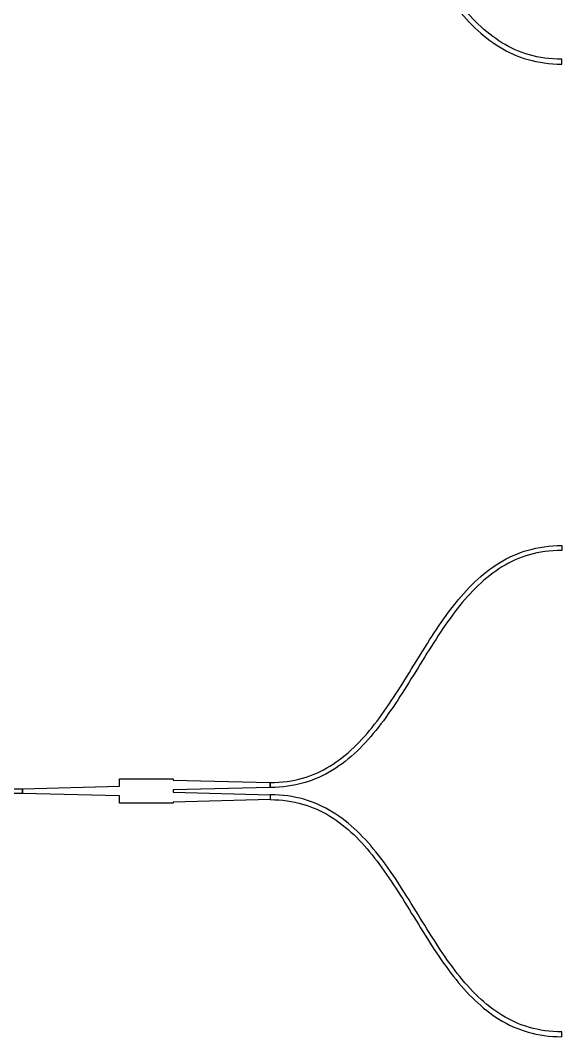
# Model space of a CAD drawing. Extents: x -40 to 1106, y -200 to 213.
# Drawn here: x 246.3 to 302, y -100.2 to 4.3 of the extents above; entities that cross this region are included whole.
import ezdxf

# ---------------------------------------------------------------- set-up
doc = ezdxf.new("R2010")
doc.units = 0
doc.layers.add('L1D0', color=1, linetype='CONTINUOUS')

# ---------------------------------------------------------------- blocks, each defined once
blk = doc.blocks.new('bend_s_gdsfactorypcomponentspbendspbend_s_S30_24p375_N9_f3de945d')
at = {"layer": 'L1D0'}
blk.add_lwpolyline([(0, -0.25), (0, 0.25), (0.446, 0.257), (0.883, 0.28), (1.311, 0.316), (1.73, 0.366), (2.14, 0.43), (2.542, 0.508), (2.935, 0.598), (3.321, 0.701), (3.699, 0.817), (4.07, 0.945), (4.433, 1.084), (4.789, 1.235), (5.138, 1.398), (5.481, 1.571), (5.818, 1.756), (6.148, 1.95), (6.472, 2.155), (6.79, 2.37), (7.103, 2.595), (7.41, 2.828), (7.713, 3.071), (8.01, 3.322), (8.302, 3.582), (8.59, 3.851), (8.873, 4.127), (9.152, 4.41), (9.426, 4.701), (9.697, 4.999), (9.964, 5.303), (10.227, 5.614), (10.487, 5.931), (10.744, 6.254), (10.997, 6.582), (11.248, 6.915), (11.496, 7.253), (11.741, 7.596), (11.984, 7.943), (12.225, 8.293), (12.464, 8.647), (12.702, 9.005), (12.937, 9.365), (13.171, 9.729), (13.404, 10.094), (13.636, 10.462), (13.867, 10.831), (14.098, 11.201), (14.328, 11.573), (14.558, 11.946), (14.787, 12.319), (15.247, 13.065), (15.477, 13.437), (15.708, 13.809), (15.94, 14.179), (16.173, 14.549), (16.408, 14.916), (16.643, 15.282), (16.881, 15.645), (17.12, 16.006), (17.361, 16.363), (17.605, 16.718), (17.851, 17.068), (18.099, 17.415), (18.351, 17.758), (18.605, 18.096), (18.863, 18.43), (19.124, 18.758), (19.389, 19.081), (19.657, 19.398), (19.93, 19.709), (20.207, 20.014), (20.488, 20.312), (20.774, 20.603), (21.065, 20.886), (21.361, 21.162), (21.663, 21.43), (21.969, 21.69), (22.282, 21.941), (22.6, 22.183), (22.924, 22.415), (23.255, 22.638), (23.592, 22.851), (23.935, 23.054), (24.286, 23.246), (24.643, 23.427), (25.008, 23.597), (25.38, 23.754), (25.759, 23.9), (26.146, 24.034), (26.541, 24.155), (26.944, 24.262), (27.355, 24.357), (27.774, 24.437), (28.202, 24.504), (28.638, 24.557), (29.083, 24.594), (29.537, 24.617), (30, 24.625), (30, 24.125), (29.554, 24.118), (29.117, 24.095), (28.689, 24.059), (28.27, 24.009), (27.86, 23.945), (27.458, 23.867), (27.065, 23.777), (26.679, 23.674), (26.301, 23.558), (25.93, 23.43), (25.567, 23.291), (25.211, 23.14), (24.862, 22.977), (24.519, 22.804), (24.182, 22.619), (23.852, 22.425), (23.528, 22.22), (23.21, 22.005), (22.897, 21.78), (22.59, 21.547), (22.287, 21.304), (21.99, 21.053), (21.698, 20.793), (21.41, 20.524), (21.127, 20.248), (20.848, 19.965), (20.574, 19.674), (20.303, 19.376), (20.036, 19.072), (19.773, 18.761), (19.513, 18.444), (19.256, 18.121), (19.003, 17.793), (18.752, 17.46), (18.504, 17.122), (18.259, 16.779), (18.016, 16.432), (17.775, 16.082), (17.536, 15.728), (17.298, 15.37), (17.063, 15.01), (16.829, 14.646), (16.596, 14.281), (16.364, 13.913), (16.133, 13.544), (15.902, 13.174), (15.672, 12.802), (15.442, 12.429), (15.213, 12.056), (14.753, 11.31), (14.523, 10.938), (14.292, 10.566), (14.06, 10.196), (13.827, 9.826), (13.592, 9.459), (13.357, 9.093), (13.119, 8.73), (12.88, 8.369), (12.639, 8.012), (12.395, 7.657), (12.149, 7.307), (11.901, 6.96), (11.649, 6.617), (11.395, 6.279), (11.137, 5.945), (10.876, 5.617), (10.611, 5.294), (10.343, 4.977), (10.07, 4.666), (9.793, 4.361), (9.512, 4.063), (9.226, 3.772), (8.935, 3.489), (8.639, 3.213), (8.337, 2.945), (8.031, 2.685), (7.718, 2.434), (7.4, 2.192), (7.076, 1.96), (6.745, 1.737), (6.408, 1.524), (6.065, 1.321), (5.714, 1.129), (5.357, 0.948), (4.992, 0.778), (4.62, 0.621), (4.241, 0.475), (3.854, 0.341), (3.459, 0.22), (3.056, 0.113), (2.645, 0.018), (2.226, -0.062), (1.798, -0.129), (1.362, -0.182), (0.917, -0.219), (0.463, -0.242)], close=True, dxfattribs=at)
blk = doc.blocks.new('mmi1x2_gdsfactorypcomponentspmmispmmi1x2_WNone_WT1_LT10_1f097353')
at = {"layer": 'L1D0'}
blk.add_lwpolyline([(0, -1.25), (0, -0.5), (-10, -0.25), (-10, 0.25), (0, 0.5), (0, 1.25), (5.5, 1.25), (5.5, 1.125), (15.5, 0.875), (15.5, 0.375), (5.5, 0.125), (5.5, -0.125), (15.5, -0.375), (15.5, -0.875), (5.5, -1.125), (5.5, -1.25)], close=True, dxfattribs=at)
blk = doc.blocks.new('straight_gdsfactorypcomponentspwaveguidespstraight_L4p5_be343a92')
at = {"layer": 'L1D0'}
blk.add_lwpolyline([(0, -0.25), (0, 0.25), (4.5, 0.25), (4.5, -0.25)], close=True, dxfattribs=at)
blk = doc.blocks.new('splitter_tree_gdsfactorypcomponentspcontainerspsplitter_21a634ef')
at = {"yscale": -1}
for p in [(75.5, 49.375), (75.5, -50.625)]:
    blk.add_blockref('bend_s_gdsfactorypcomponentspbendspbend_s_S30_24p375_N9_f3de945d', p, dxfattribs=at)
for name, p in [('bend_s_gdsfactorypcomponentspbendspbend_s_S30_24p375_N9_f3de945d', (75.5, -49.375)), ('mmi1x2_gdsfactorypcomponentspmmispmmi1x2_WNone_WT1_LT10_1f097353', (60, -50)), ('straight_gdsfactorypcomponentspwaveguidespstraight_L4p5_be343a92', (45.5, -50))]:
    blk.add_blockref(name, p)

msp = doc.modelspace()

# ---------------------------------------------------------------- block references
msp.add_blockref('splitter_tree_gdsfactorypcomponentspcontainerspsplitter_21a634ef', (196.5, -25))

doc.saveas('drawing.dxf')
